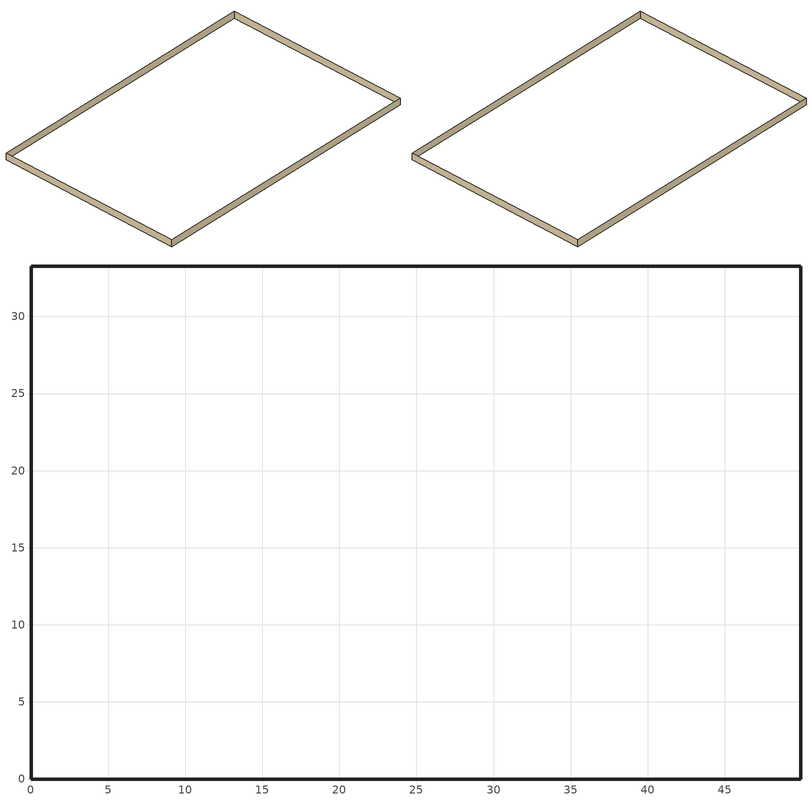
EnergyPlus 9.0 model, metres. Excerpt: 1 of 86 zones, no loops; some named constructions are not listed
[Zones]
FirstFloor_Plenum ZN
 wall outside (nonres_ext_wall): 49.91,0 49.91,33.27 0,33.27 0,0 49.91,0 z2.74:3.96
[Schedule:Compact]
OpenOffice_Top_4 ZN Occupancy Schedule: Through: 12/31, For: Monday, Until: 07:00, 0, Until: 07:20, 0, Until: 07:40, 0, Until: 08:00, 0.222, Until: 08:20, 0.556, Until: 08:40, 0.889, Until: 09:00, 0.889, Until: 09:20, 1, Until: 09:40, 1, Until: 10:00, 0.889, Until: 10:20, 0.778, Until: 10:40, 0.556, Until: 11:00, 0.667, Until: 11:20, 0.778, Until: 11:40, 0.778, Until: 12:00, 0.889, Until: 12:20, 0.889, Until: 12:40, 0.444, Until: 13:00, 0.333, Until: 13:20, 0.444, Until: 13:40, 0.444, Until: 14:00, 0.444, Until: 14:20, 0.444, Until: 14:40, 0.444, Until: 15:00, 0.667, Until: 15:20, 0.889, Until: 15:40, 0.889, Until: 16:00, 0.889, Until: 16:20, 0.778, Until: 16:40, 0.889, Until: 17:00, 0.889, Until: 17:20, 0.778, Until: 17:40, 0.889, Until: 18:00, 0.778, Until: 18:20, 0.667, Until: 18:40, 0.222, Until: 19:00, 0.222, Until: 19:20, 0, Until: 19:40, 0, Until: 20:00, 0, Until: 20:20, 0, Until: 20:40, 0, Until: 21:00, 0, Until: 24:00, 0, For: Tuesday, Until: 07:00, 0, Until: 07:20, 0.222, Until: 07:40, 0, Until: 08:00, 0.222, Until: 08:20, 0.667, Until: 08:40, 0.667, Until: 09:00, 0.778, Until: 09:20, 0.778, Until: 09:40, 1, Until: 10:00, 0.889, Until: 10:20, 0.889, Until: 10:40, 0.778, Until: 11:00, 0.889, Until: 11:20, 0.889, Until: 11:40, 1, Until: 12:00, 0.889, Until: 12:20, 0.444, Until: 12:40, 0.222, Until: 13:00, 0.222, Until: 13:20, 0.333, Until: 13:40, 0.444, Until: 14:00, 0.444, Until: 14:20, 0.778, Until: 14:40, 0.778, Until: 15:00, 0.667, Until: 15:20, 0.556, Until: 15:40, 0.889, Until: 16:00, 0.889, Until: 16:20, 0.778, Until: 16:40, 0.889, Until: 17:00, 0.889, Until: 17:20, 0.889, Until: 17:40, 0.889, Until: 18:00, 0.667, Until: 18:20, 0.667, Until: 18:40, 0.444, Until: 19:00, 0.111, Until: 19:20, 0, Until: 19:40, 0, Until: 20:00, 0, Until: 20:20, 0, Until: 20:40, 0, Until: 21:00, 0, Until: 24:00, 0, For: Wednesday, Until: 07:00, 0, Until: 07:20, 0, Until: 07:40, 0, Until: 08:00, 0.333, Until: 08:20, 0.667, Until: 08:40, 0.889, Until: 09:00, 0.889, Until: 09:20, 0.889, Until: 09:40, 0.889, Until: 10:00, 0.889, Until: 10:20, 0.778, Until: 10:40, 0.778, Until: 11:00, 0.778, Until: 11:20, 0.778, Until: 11:40, 0.778, Until: 12:00, 0.778, Until: 12:20, 0.778, Until: 12:40, 0.667, Until: 13:00, 0.444, Until: 13:20, 0, Until: 13:40, 0.333, Until: 14:00, 0.889, Until: 14:20, 0.889, Until: 14:40, 0.778, Until: 15:00, 0.889, Until: 15:20, 1, Until: 15:40, 1, Until: 16:00, 0.889, Until: 16:20, 0.778, Until: 16:40, 0.667, Until: 17:00, 0.778, Until: 17:20, 0.889, Until: 17:40, 0.667, Until: 18:00, 0.556, Until: 18:20, 0.333, Until: 18:40, 0.333, Until: 19:00, 0.222, Until: 19:20, 0, Until: 19:40, 0, Until: 20:00, 0, Until: 20:20, 0, Until: 20:40, 0, Until: 21:00, 0, Until: 24:00, 0, For: Thursday, Until: 07:00, 0, Until: 07:20, 0, Until: 07:40, 0.111, Until: 08:00, 0.333, Until: 08:20, 0.444, Until: 08:40, 0.444, Until: 09:00, 0.444, Until: 09:20, 0.556, Until: 09:40, 0.556, Until: 10:00, 0.667, Until: 10:20, 0.667, Until: 10:40, 0.667, Until: 11:00, 0.778, Until: 11:20, 0.889, Until: 11:40, 0.889, Until: 12:00, 0.889, Until: 12:20, 0.889, Until: 12:40, 0.778, Until: 13:00, 0.667, Until: 13:20, 0.556, Until: 13:40, 0.444, Until: 14:00, 0.444, Until: 14:20, 0.667, Until: 14:40, 0.667, Until: 15:00, 0.667, Until: 15:20, 0.778, Until: 15:40, 0.667, Until: 16:00, 0.667, Until: 16:20, 0.667, Until: 16:40, 0.667, Until: 17:00, 0.667, Until: 17:20, 0.667, Until: 17:40, 0.889, Until: 18:00, 0.667, Until: 18:20, 0.444, Until: 18:40, 0.222, Until: 19:00, 0.111, Until: 19:20, 0, Until: 19:40, 0, Until: 20:00, 0, Until: 20:20, 0, Until: 20:40, 0, Until: 21:00, 0, Until: 24:00, 0, For: Friday, Until: 07:00, 0, Until: 07:20, 0, Until: 07:40, 0, Until: 08:00, 0.222, Until: 08:20, 0.444, Until: 08:40, 0.444, Until: 09:00, 0.444, Until: 09:20, 0.444, Until: 09:40, 0.444, Until: 10:00, 0.444, Until: 10:20, 0.444, Until: 10:40, 0.333, Until: 11:00, 0.333, Until: 11:20, 0.444, Until: 11:40, 0.222, Until: 12:00, 0.333, Until: 12:20, 0.333, Until: 12:40, 0.444, Until: 13:00, 0.222, Until: 13:20, 0.111, Until: 13:40, 0.111, Until: 14:00, 0.222, Until: 14:20, 0.333, Until: 14:40, 0.444, Until: 15:00, 0.444, Until: 15:20, 0.444, Until: 15:40, 0.444, Until: 16:00, 0.444, Until: 16:20, 0.444, Until: 16:40, 0.444, Until: 17:00, 0.444, Until: 17:20, 0.333, Until: 17:40, 0.333, Until: 18:00, 0.222, Until: 18:20, 0.222, Until: 18:40, 0.222, Until: 19:00, 0.111, Until: 19:20, 0, Until: 19:40, 0, Until: 20:00, 0, Until: 20:20, 0, Until: 20:40, 0, Until: 21:00, 0, Until: 24:00, 0, For: Saturday, Until: 07:00, 0, Until: 07:20, 0, Until: 07:40, 0, Until: 08:00, 0.111, Until: 08:20, 0.111, Until: 08:40, 0.111, Until: 09:00, 0.111, Until: 09:20, 0.111, Until: 09:40, 0, Until: 10:00, 0.111, Until: 10:20, 0.111, Until: 10:40, 0.111, Until: 11:00, 0.111, Until: 11:20, 0.111, Until: 11:40, 0, Until: 12:00, 0, Until: 12:20, 0, Until: 12:40, 0.111, Until: 13:00, 0, Until: 13:20, 0, Until: 13:40, 0, Until: 14:00, 0, Until: 14:20, 0, Until: 14:40, 0, Until: 15:00, 0, Until: 15:20, 0, Until: 15:40, 0, Until: 16:00, 0, Until: 24:00, 0, For: Sunday WinterDesignDay Holiday CustomDay1 CustomDay2, Until: 24:00, 0, For: SummerDesignDay, Until: 06:00, 0, Until: 22:00, 1, Until: 24:00, 0.05
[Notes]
: prototype_OfficeMedium_template.tmpl,v 1.2 2011/02/19 17:45:44 d3l143 Exp Inappropriate ioctl for device : prototype_OfficeMedium_template.tmpl,v Inappropriate ioctl for device Revision 1.2  2011/02/19 17:45:44  d3l143
change path for gtp, opaque and window library.
Initial revision
Sep 18-21, 2013: Adding back the comments from V6 templates to the automatic upgraded V8 templates.
Moving the comments out of the objects.
Commenting out [design_wetbulb] which was defined but not used in Midrise, 3 offices and Warehouse.
01. February 5, 2013: (2) change the gtp path to the new folder for state ana;ysis and (2) allow both TMY2 and TMY3 epw files
This input file was originally created as DOE Commercial Building Benchmark V 2.0
and is modified in supporting ASHRAE SSPC 90.1 30% Project
List of changes made to the DOE Commercial Building Benchmark V 2.0
1. Change the floor-to-ceiling height from 10 ft to 9ft and add 4-ft high above-ceiling plenum for each floor as return air plenum.
2. Change the window dimensions to match the same 33% WWR.
3. Add ground temperature from the slab-on-grade runs.
4. Change one packaged unitary air conditioner serving the whole building to one unit per floor.
5. Seasonal supply air temperature reset is deleted.
6. Infiltration schedule is changed to 25% of peak infiltration rate when fan is on and 100% of peak infiltration rate when fan is off
7. Infiltration rate is changed based on PNNL's study and 90.1 committee's input
8. Changed the occupancy densities based on Standard 62.1-2004 and minimum OA rate based on Standard 62-1999 for 90.1-2004 models.
10.Revised geometry deleting the AutoCreateOther surfaces and replaced it with the unenteredOtherZoneSurface option.
11. Added exterior lighting. (source: Std. 189 TSD)
12. Add elevator. (source: Commercial Building Benchmark V1.0-3.0)
13. Zone Sizing: change zone cooling design supply air temperature from 14 deg.to 12.8 to match actual supply air temperature (for all zones)
14. System Sizing:
a. Changed Central heating coil design supply air temp from 16.7 to 12.8 (to match CC)
b. Changed system sizing option from NONCOINCIDENT to COINCIDENT
15. Changed both cool and heat supply air temperature schedule from 13 deg. to 12.8 deg
(Cool-Supply-Air-Temp-Sch; Heat-Supply-Air-Temp-Sch)
16. Changed the economizer control by deleting the low temperature limit and by using the differential drybulb control.
17. Minimum OA Schedule and Damper Control:
a. Added a new minimum outside air schedule "MinOA_MotorizedDamper_Sched" and the new schedule
sets to shut off minimum OA air damper when the fan is on at 6 am for morning start up in Zone 4-8.
b. Kept the same "MinOA_Sched" schedule for Min_OA in Zone 1-3 since gravity damper is allowed in Zone 1-3 by the Standard 90.1.
18. Changed the variable speed fan curve coefficient to match the fan static pressure reset control based on the research study
from the Advanced Variable Air Volume System Design Guide.
19. Changed the heating and cooling t-stat schedule during moring warm up or cool down hours
(HTGSETP_SCH;CLGSETP_SCH)
20. Changed Sizing Parameters: Sizing Factor=1.0; TimeSteps=8
21. Changed the VAV terminal box damper heating action from Reserve Action to Normal to meet 90.1 requirement.
22. Deleted constructions and added the envelope library reference
23. Changed the Exterior lighting schedule to ALWAYS ON in the exterior lights object.  Exterior lighting control will be based on astronomical clock
(Object:ExteriorLights).
24. Changed the service hot water temperature setpoint from 140F (60C) to 120F (48.9C).
25. add a variable "[DifferentialDryBulb]"
26. August 12, 2009:  checked the "view factor to ground" and "autocalculate" used for all.  No changes are made.
27. August 21, 2009: implement Addendum X
change lighting density from 10.764 W/m2 --> 10.548 w/m2 with a 0.216 W/m2 reduction
28. August 25, 2009: adding PI.Oct09 cases in the PARM
Notice that there is exterior lighting change after the Jun09 PI runs.
specifically for 2004/2007 changed from 14913 --> 14383 (75)
for PI cases  changed from 8702  --> 8099  (603)
(6211)    (6739) less ext lgt for PI.Oct09 than PI.Jun09 after the change
29. September 15, 2009: revise the implementation of addendum X (15 out of 18 zones are affected)
change lighting density from 10.765 W/m2 --> 10.559 w/m2 with a 0.2056 W/m2 reduction
30. November 5, 2009: standardize the LPD by
(a) specifyed 1 LPD parm variable in the PARM excel file
(b) replaced the hard coded Watts/Area in 15 zones (out of 18 zones) in this template with the PARM LPD variable LPD_office
31. December 28, 2009: Addendum c and q - Vestibule requriement
(a) Door infiltration schduecle (INFIL_Door_Opening_SCH) has been added.
(b) Door infiltration (ZoneInfiltration) has been added to Perimeter_bot_ZN_1.
(c) Door infiltration value (door_infil) and fraction for off-peak hour (frac_ofpk) are inputted in the parm file.
32. February 4, 2010: Upgrade from V3.0 to 4.0
replace "MinOA_Motorized_Damper_Sched" with [MinOA_MotorizedDamper_Sched] for the 3 Controller:OutdoorAir objects.
a parm variable "MinOA_MotorizedDamper_Sched" is added in the parm accordingly
34. added a monthly indoor temp.
25. September 28, 2010: Implemented Addendum BS-CS for receptacles. This addendum modifies building equipment schedule for PI and Determination cases.
26. October 11, 2010: Change the path of slab gtp
27. December 13, 2010: modified elevator motor and added elevator fan/lighting. PARM variable BLDG_ELEVATORS_LIGHTS_FAN_SCH and BLDG_ELEVATORS_LIGHTS_FAN_POWER ARE added for Addendum DF.
28. January 31,  2011: (1) (addendum BS_CS)
used parm variable "BLDG_QUIP_SCH" which has two values "BLDG_EQUIP_SCH_BASE" & "BLDG_EQUIP_SCH_ADV".
removed the standard related IF condition by re-define to "BLDG_EQUIP_SCH_BASE" & "BLDG_EQUIP_SCH_ADV".
